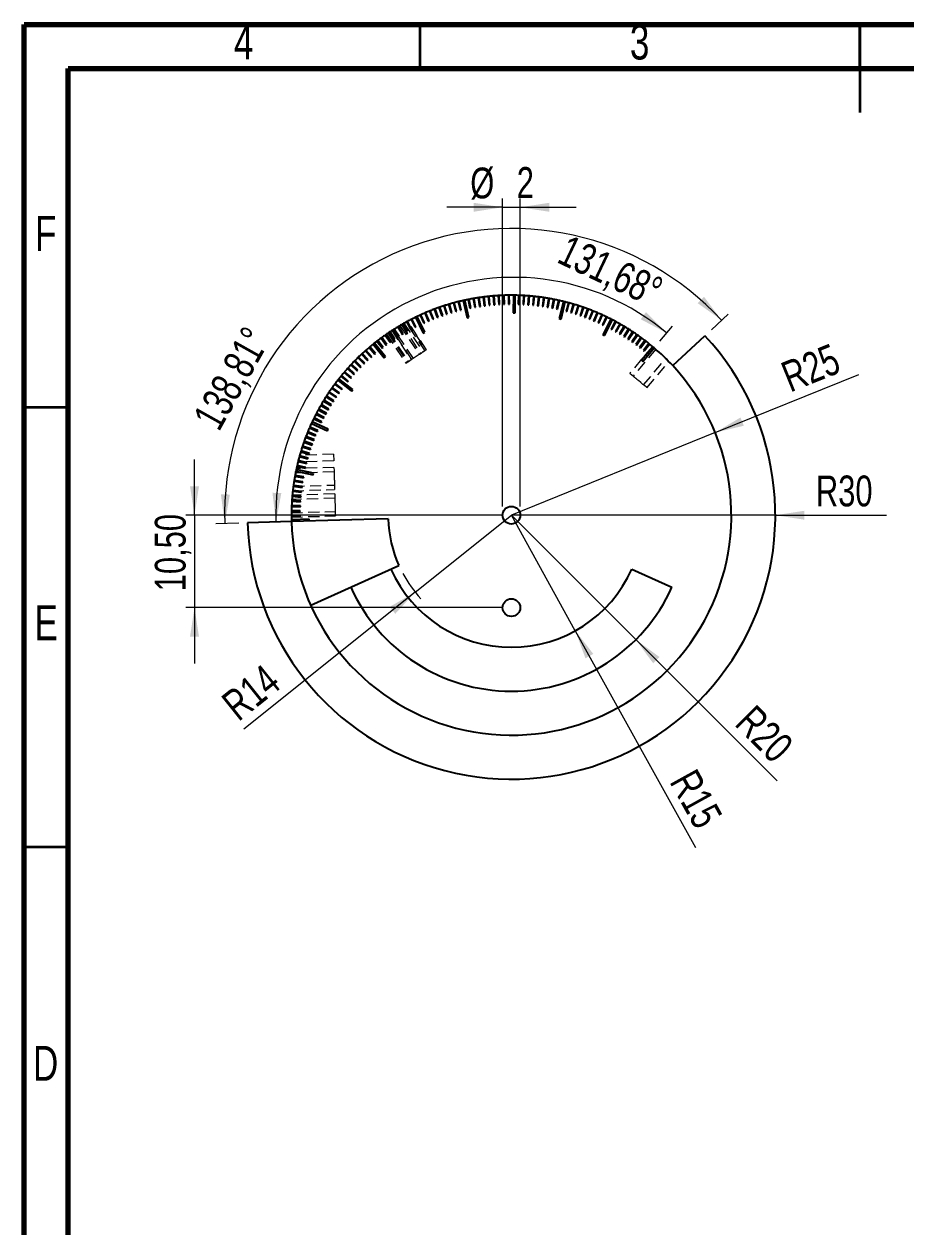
# Model space of a CAD drawing. Header units: millimetres. Extents: x 15 to 205, y 5 to 292.
# Drawn here: x 15 to 115.2, y 155.4 to 292.1 of the extents above; entities that cross this region are included whole.
import ezdxf

# ---------------------------------------------------------------- set-up
doc = ezdxf.new("R2010")
doc.units = ezdxf.units.MM
doc.linetypes.add('HIDDEN', pattern=[1.905, 1.27, -0.635])
doc.styles.add('SLDTEXTSTYLE0', font='TXT', dxfattribs={"width": 0.75})
doc.dimstyles.new('SLDDIMSTYLE1', dxfattribs={"dimtxt": 3.5, "dimasz": 3.302, "dimexe": 0, "dimexo": 0.0625, "dimgap": 0.875, "dimtad": 1, "dimrnd": 1e-09, "dimzin": 12, "dimdsep": 46, "dimtxsty": 'SLDTEXTSTYLE0', "dimsah": 1, "dimcen": 0.09, "dimadec": 0, "dimazin": 3, "dimtfac": 1, "dimtmove": 0, "dimatfit": 0, "dimfxl": 0, "dimfrac": 2, "dimtolj": 1, "dimtzin": 12, "dimarcsym": 0})
doc.dimstyles.new('SLDDIMSTYLE2', dxfattribs={"dimtxt": 3.5, "dimasz": 3.302, "dimexe": 0, "dimexo": 0.0625, "dimgap": 0.875, "dimtad": 1, "dimrnd": 1e-09, "dimzin": 12, "dimdsep": 46, "dimtxsty": 'SLDTEXTSTYLE0', "dimsah": 1, "dimcen": 0, "dimadec": 0, "dimazin": 3, "dimtfac": 1, "dimtofl": 0, "dimtmove": 0, "dimatfit": 3, "dimfxl": 0, "dimfrac": 2, "dimtolj": 1, "dimtzin": 12, "dimarcsym": 0})
doc.dimstyles.new('SLDDIMSTYLE3', dxfattribs={"dimtxt": 3.5, "dimasz": 3.302, "dimexe": 0, "dimexo": 0.0625, "dimgap": 0.875, "dimtad": 1, "dimdec": 4, "dimzin": 12, "dimdsep": 46, "dimtxsty": 'SLDTEXTSTYLE0', "dimsah": 1, "dimcen": 0.09, "dimazin": 3, "dimtfac": 1, "dimtofl": 0, "dimtmove": 0, "dimatfit": 3, "dimfxl": 0, "dimfrac": 2, "dimtolj": 1, "dimtzin": 12, "dimarcsym": 0})

# ---------------------------------------------------------------- blocks, each defined once
blk = doc.blocks.new('_D_3')
at = {"color": 7, "linetype": 'Continuous', "lineweight": 18}
for q in [(70.38, 236.24), (113, 236.24)]:
    blk.add_line((100.38, 236.24), q, dxfattribs=at)
blk.add_solid([(100.38, 236.24), (103.69, 235.73), (103.69, 236.75)], dxfattribs=at)
at = {"color": 7, "linetype": 'Continuous', "lineweight": 18, "insert": (104.99, 240.75), "char_height": 3.5, "attachment_point": 1, "style": 'SLDTEXTSTYLE0'}
blk.add_mtext('R30', dxfattribs=at)
blk = doc.blocks.new('_D_4')
at = {"color": 7, "linetype": 'Continuous', "lineweight": 18}
for q in [(109.86, 252.25), (70.38, 236.24)]:
    blk.add_line((93.55, 245.64), q, dxfattribs=at)
blk.add_solid([(93.55, 245.64), (96.8, 246.41), (96.42, 247.35)], dxfattribs=at)
at = {"color": 7, "linetype": 'Continuous', "lineweight": 18, "insert": (100.75, 253.41), "char_height": 3.5, "attachment_point": 1, "rotation": 22.07, "style": 'SLDTEXTSTYLE0'}
blk.add_mtext('R25', dxfattribs=at)
blk = doc.blocks.new('_D_5')
at = {"color": 7, "linetype": 'Continuous', "lineweight": 18}
for q in [(70.38, 236.24), (100.58, 206.05)]:
    blk.add_line((84.53, 222.1), q, dxfattribs=at)
blk.add_solid([(84.53, 222.1), (86.5, 219.41), (87.22, 220.12)], dxfattribs=at)
at = {"color": 7, "linetype": 'Continuous', "lineweight": 18, "insert": (98.1, 214.9), "char_height": 3.5, "attachment_point": 1, "rotation": 315, "style": 'SLDTEXTSTYLE0'}
blk.add_mtext('R20', dxfattribs=at)
blk = doc.blocks.new('_D_6')
at = {"color": 7, "linetype": 'Continuous', "lineweight": 18}
for q in [(70.38, 236.24), (91.29, 198.47)]:
    blk.add_line((77.65, 223.12), q, dxfattribs=at)
blk.add_solid([(77.65, 223.12), (78.8, 219.98), (79.69, 220.48)], dxfattribs=at)
at = {"color": 7, "linetype": 'Continuous', "lineweight": 18, "insert": (91.36, 207.66), "char_height": 3.5, "attachment_point": 1, "rotation": 298.9678, "style": 'SLDTEXTSTYLE0'}
blk.add_mtext('R15', dxfattribs=at)
blk = doc.blocks.new('_D_7')
at = {"color": 7, "linetype": 'Continuous', "lineweight": 18}
for q in [(70.38, 236.24), (39.99, 211.93)]:
    blk.add_line((59.45, 227.5), q, dxfattribs=at)
blk.add_arc((70.38, 236.24), 14, 208.2456, 222.7416, dxfattribs=at)
blk.add_solid([(59.45, 227.5), (56.56, 225.83), (57.19, 225.04)], dxfattribs=at)
at = {"color": 7, "linetype": 'Continuous', "lineweight": 18, "insert": (37.18, 215.45), "char_height": 3.5, "attachment_point": 1, "rotation": 38.656, "style": 'SLDTEXTSTYLE0'}
blk.add_mtext('R14', dxfattribs=at)
blk = doc.blocks.new('_D_8')
at = {"color": 7, "linetype": 'Continuous', "lineweight": 18}
for p, q in [((69.38, 237.24), (69.38, 272.24)), ((71.38, 237.24), (71.38, 272.24)), ((69.38, 271.24), (63.03, 271.24)), ((69.38, 271.24), (71.38, 271.24)), ((71.38, 271.24), (77.73, 271.24))]:
    blk.add_line(p, q, dxfattribs=at)
for points in [[(69.38, 271.24), (66.08, 271.75), (66.08, 270.73)], [(71.38, 271.24), (74.69, 270.73), (74.69, 271.75)]]:
    blk.add_solid(points, dxfattribs=at)
at = {"color": 7, "linetype": 'Continuous', "lineweight": 18, "char_height": 3.5, "attachment_point": 1, "style": 'SLDTEXTSTYLE0'}
for s, insert in [('%%c', (65.71, 275.75)), ('2', (70.99, 275.81))]:
    blk.add_mtext(s, dxfattribs=dict(at, insert=insert))
blk = doc.blocks.new('_D_9')
at = {"color": 7, "linetype": 'Continuous', "lineweight": 18}
for p, q in [((34.37, 236.24), (34.37, 242.59)), ((69.38, 236.24), (33.37, 236.24)), ((34.37, 236.24), (34.37, 225.74)), ((69.38, 225.74), (33.37, 225.74)), ((34.37, 225.74), (34.37, 219.39))]:
    blk.add_line(p, q, dxfattribs=at)
for points in [[(34.37, 236.24), (34.88, 239.54), (33.86, 239.54)], [(34.37, 225.74), (33.86, 222.44), (34.88, 222.44)]]:
    blk.add_solid(points, dxfattribs=at)
at = {"color": 7, "linetype": 'Continuous', "lineweight": 18, "insert": (29.86, 227.6), "char_height": 3.5, "attachment_point": 1, "rotation": 90, "style": 'SLDTEXTSTYLE0'}
blk.add_mtext('10,50', dxfattribs=at)
blk = doc.blocks.new('_D_10')
at = {"color": 7, "linetype": 'Continuous', "lineweight": 18}
for p, q in [((93.11, 257.32), (95.01, 259.08)), ((39.4, 235.35), (36.81, 235.28))]:
    blk.add_line(p, q, dxfattribs=at)
blk.add_arc((70.38, 236.24), 32.59, 42.8436, 181.6487, dxfattribs=at)
for points in [[(94.28, 258.4), (92.27, 261.07), (91.56, 260.34)], [(37.81, 235.3), (38.39, 238.59), (37.37, 238.62)]]:
    blk.add_solid(points, dxfattribs=at)
at = {"color": 7, "linetype": 'Continuous', "lineweight": 18, "insert": (34.09, 247.36), "char_height": 3.5, "attachment_point": 1, "rotation": 60.7333, "style": 'SLDTEXTSTYLE0'}
blk.add_mtext('138,81°', dxfattribs=at)
blk = doc.blocks.new('_D_11')
at = {"color": 7, "linetype": 'Continuous', "lineweight": 18}
blk.add_line((87.26, 256.02), (88.68, 257.71), dxfattribs=at)
blk.add_arc((70.65, 236.25), 27.03, 49.9687, 181.6487, dxfattribs=at)
for points in [[(88.04, 256.95), (85.69, 259.32), (85.09, 258.51)], [(43.63, 235.47), (44.24, 238.76), (43.23, 238.79)]]:
    blk.add_solid(points, dxfattribs=at)
at = {"color": 7, "linetype": 'Continuous', "lineweight": 18, "insert": (76.92, 268.2), "char_height": 3.5, "attachment_point": 1, "rotation": 334.5917, "style": 'SLDTEXTSTYLE0'}
blk.add_mtext('131,68°', dxfattribs=at)

msp = doc.modelspace()

# ---------------------------------------------------------------- linework, layer by layer
at = {"color": 7, "linetype": 'Continuous', "lineweight": 70}
for p, q in [((15, 5), (15, 292)), ((15, 292), (205, 292)), ((20, 10), (20, 287)), ((20, 287), (200, 287))]:
    msp.add_line(p, q, dxfattribs=at)
at = {"color": 7, "linetype": 'Continuous', "lineweight": 35}
for p, q in [((60, 287), (60, 292)), ((110, 292), (110, 282)), ((110, 287), (110, 292)), ((20, 248.5), (15, 248.5)), ((20, 198.5), (15, 198.5))]:
    msp.add_line(p, q, dxfattribs=at)
at = {"color": 7, "linetype": 'Continuous', "lineweight": 25}
for p, q in [((68.31849, 261.15644), (68.40112, 260.15986)), ((68.50078, 260.16812), (68.41816, 261.1645)), ((68.89158, 261.19733), (68.95129, 260.19911)), ((69.05111, 260.20508), (68.99141, 261.2031)), ((69.46546, 261.22504), (69.50222, 260.22572)), ((69.60215, 260.22939), (69.5654, 261.22852)), ((70.03983, 261.23956), (70.05361, 260.23965)), ((70.1536, 260.24103), (70.13982, 261.24074)), ((70.61438, 261.24087), (70.59597, 259.24096)), ((70.79596, 259.23912), (70.81436, 261.23823)), ((71.1888, 261.22898), (71.15662, 260.2295)), ((71.25657, 260.22628), (71.28875, 261.22557)), ((71.76281, 261.2039), (71.70766, 260.20542)), ((71.80751, 260.1999), (71.86264, 261.19818)), ((72.33608, 261.16563), (72.25801, 260.16868)), ((72.3577, 260.16087), (72.43576, 261.15762)), ((62.15246, 259.8478), (62.48173, 258.90357)), ((62.57615, 258.93649), (62.24695, 259.88054)), ((62.69711, 260.03074), (63.00459, 259.07919)), ((63.09975, 259.10993), (62.79232, 260.0613)), ((63.24581, 260.20111), (63.53135, 259.24274)), ((63.62719, 259.2713), (63.34171, 260.22947)), ((63.79829, 260.35883), (64.06173, 259.39415)), ((64.1582, 259.4205), (63.89481, 260.38498)), ((64.35425, 260.50381), (64.59545, 259.53333)), ((64.6925, 259.55746), (64.45134, 260.52773)), ((64.91339, 260.63598), (65.35106, 258.68445)), ((65.54621, 258.72822), (65.10872, 260.67896)), ((65.47542, 260.75526), (65.67178, 259.77472)), ((65.76983, 259.79436), (65.57351, 260.7747)), ((65.67178, 259.77472), (65.76983, 259.79436)), ((66.04005, 260.86159), (66.21382, 259.87681)), ((66.31229, 259.89418), (66.13856, 260.87877)), ((66.21382, 259.87681), (66.31229, 259.89418)), ((66.60697, 260.95492), (66.75806, 259.9664)), ((66.85691, 259.98151), (66.70585, 260.96983)), ((66.75806, 259.9664), (66.85691, 259.98151)), ((67.17588, 261.0352), (67.30421, 260.04347)), ((67.40339, 260.0563), (67.27508, 261.04784)), ((67.30421, 260.04347), (67.40339, 260.0563)), ((67.74649, 261.10238), (67.852, 260.10797)), ((67.95144, 260.11852), (67.84595, 261.11274)), ((67.852, 260.10797), (67.95144, 260.11852)), ((68.40112, 260.15986), (68.50078, 260.16812)), ((68.95129, 260.19911), (69.05111, 260.20508)), ((69.50222, 260.22572), (69.60215, 260.22939)), ((70.05361, 260.23965), (70.1536, 260.24103)), ((71.15662, 260.2295), (71.25657, 260.22628)), ((71.70766, 260.20542), (71.80751, 260.1999)), ((72.25801, 260.16868), (72.3577, 260.16087)), ((72.90832, 261.11419), (72.80736, 260.1193)), ((72.80736, 260.1193), (72.90685, 260.1092)), ((72.90685, 260.1092), (73.00779, 261.1039)), ((73.47923, 261.04962), (73.35543, 260.05731)), ((73.35543, 260.05731), (73.45466, 260.04493)), ((73.45466, 260.04493), (73.57844, 261.03704)), ((74.04851, 260.97194), (73.90194, 259.98274)), ((73.90194, 259.98274), (74.00086, 259.96809)), ((74.00086, 259.96809), (74.1474, 260.95709)), ((74.61585, 260.88121), (74.44658, 259.89564)), ((74.44658, 259.89564), (74.54514, 259.87871)), ((74.54514, 259.87871), (74.71437, 260.86408)), ((75.18095, 260.77746), (74.98908, 259.79604)), ((74.98908, 259.79604), (75.08723, 259.77685)), ((75.08723, 259.77685), (75.27905, 260.75808)), ((75.74352, 260.66075), (75.52915, 259.684)), ((75.62683, 259.66256), (75.84115, 260.63912)), ((76.30326, 260.53114), (75.82974, 258.588)), ((76.02406, 258.54065), (76.49739, 260.48301)), ((76.85988, 260.38871), (76.60085, 259.42284)), ((76.69744, 259.39693), (76.95641, 260.36261)), ((77.41307, 260.23352), (77.13192, 259.27385)), ((77.22789, 259.24574), (77.50898, 260.20521)), ((77.96255, 260.06566), (77.65942, 259.11271)), ((77.75472, 259.08239), (78.05779, 260.03515)), ((78.50803, 259.88521), (78.18308, 258.93948)), ((78.27766, 258.90699), (78.60254, 259.85253)), ((58.98577, 258.49219), (59.44171, 257.60218)), ((59.53072, 257.64777), (59.07487, 258.53761)), ((59.50011, 258.74826), (60.37084, 256.94775)), ((60.55089, 257.03482), (59.6805, 258.83461)), ((60.02019, 258.99244), (60.43475, 258.08242)), ((60.52575, 258.12387), (60.11127, 259.03371)), ((60.54574, 259.2246), (60.93928, 258.30529)), ((61.03121, 258.34465), (60.63775, 259.26377)), ((61.07649, 259.44463), (61.4488, 258.51652)), ((61.54161, 258.55375), (61.16938, 259.48167)), ((61.4488, 258.51652), (61.54161, 258.55375)), ((61.61216, 259.6524), (61.96304, 258.71598)), ((62.05668, 258.75107), (61.70587, 259.6873)), ((61.96304, 258.71598), (62.05668, 258.75107)), ((62.48173, 258.90357), (62.57615, 258.93649)), ((63.00459, 259.07919), (63.09975, 259.10993)), ((63.53135, 259.24274), (63.62719, 259.2713)), ((64.06173, 259.39415), (64.1582, 259.4205)), ((64.59545, 259.53333), (64.6925, 259.55746)), ((65.35106, 258.68445), (65.54621, 258.72822)), ((70.59597, 259.24096), (70.79596, 259.23912)), ((75.52915, 259.684), (75.62683, 259.66256)), ((75.82974, 258.588), (76.02406, 258.54065)), ((76.60085, 259.42284), (76.69744, 259.39693)), ((77.13192, 259.27385), (77.22789, 259.24574)), ((77.65942, 259.11271), (77.75472, 259.08239)), ((78.18308, 258.93948), (78.27766, 258.90699)), ((79.04922, 259.69228), (78.70262, 258.75427)), ((78.70262, 258.75427), (78.79642, 258.71961)), ((78.79642, 258.71961), (79.14295, 259.65743)), ((79.58583, 259.48697), (79.21777, 258.55716)), ((79.21777, 258.55716), (79.31075, 258.52036)), ((79.31075, 258.52036), (79.67874, 259.44997)), ((80.11758, 259.26937), (79.72825, 258.34827)), ((79.82036, 258.30934), (80.20962, 259.23025)), ((80.64419, 259.03961), (80.2338, 258.12771)), ((80.32499, 258.08667), (80.7353, 258.99839)), ((81.16539, 258.79781), (80.73414, 257.89558)), ((81.68088, 258.5441), (80.77716, 256.75993)), ((80.82437, 257.85245), (81.25552, 258.75451)), ((80.95557, 256.66956), (81.85894, 258.45302)), ((56.50974, 257.0385), (57.06472, 256.20663)), ((57.14791, 256.26213), (56.59304, 257.09383)), ((56.99132, 257.35185), (57.52704, 256.50745)), ((57.61148, 256.56102), (57.07587, 257.40525)), ((57.47997, 257.65405), (57.99614, 256.79756)), ((58.08179, 256.84918), (57.56572, 257.70549)), ((57.97544, 257.94494), (58.47179, 257.07682)), ((58.55861, 257.12646), (58.06235, 257.9944)), ((58.47179, 257.07682), (58.55861, 257.12646)), ((58.47746, 258.22437), (58.95373, 257.34507)), ((59.04166, 257.3927), (58.56549, 258.27182)), ((58.95373, 257.34507), (59.04166, 257.3927)), ((59.44171, 257.60218), (59.53072, 257.64777)), ((60.37084, 256.94775), (60.55089, 257.03482)), ((60.43475, 258.08242), (60.52575, 258.12387)), ((60.93928, 258.30529), (61.03121, 258.34465)), ((79.72825, 258.34827), (79.82036, 258.30934)), ((80.2338, 258.12771), (80.32499, 258.08667)), ((80.73414, 257.89558), (80.82437, 257.85245)), ((82.19042, 258.27861), (81.71817, 257.39714)), ((81.71817, 257.39714), (81.80632, 257.34992)), ((81.80632, 257.34992), (82.27847, 258.23121)), ((82.69371, 258.00148), (82.20133, 257.1311)), ((82.20133, 257.1311), (82.28837, 257.08186)), ((82.28837, 257.08186), (82.78065, 257.95207)), ((83.19051, 257.71286), (82.67826, 256.85402)), ((82.76414, 256.8028), (83.27629, 257.66146)), ((83.68054, 257.4129), (83.14869, 256.56606)), ((83.23337, 256.51287), (83.76511, 257.35954)), ((84.16354, 257.10175), (83.61237, 256.26736)), ((83.69581, 256.21224), (84.24687, 257.04647)), ((54.65919, 255.67699), (55.9172, 254.12218)), ((56.07268, 254.24799), (54.81517, 255.80217)), ((55.10997, 256.03323), (55.72094, 255.24157)), ((55.80011, 255.30267), (55.18926, 256.09416)), ((55.56882, 256.37901), (56.16144, 255.57353)), ((56.24198, 255.63279), (55.64948, 256.43811)), ((56.03549, 256.71416), (56.60944, 255.89527)), ((56.69133, 255.95266), (56.11749, 256.77139)), ((56.35848, 256.93681), (56.35849, 256.93679)), ((56.60944, 255.89527), (56.69133, 255.95266)), ((57.06472, 256.20663), (57.14791, 256.26213)), ((57.52704, 256.50745), (57.61148, 256.56102)), ((57.99614, 256.79756), (58.08179, 256.84918)), ((80.77716, 256.75993), (80.95557, 256.66956)), ((82.67826, 256.85402), (82.76414, 256.8028)), ((83.14869, 256.56606), (83.23337, 256.51287)), ((83.61237, 256.26736), (83.69581, 256.21224)), ((84.63927, 256.77959), (84.06907, 255.95808)), ((84.06907, 255.95808), (84.15122, 255.90106)), ((84.15122, 255.90106), (84.72131, 256.7224)), ((85.10747, 256.44658), (84.51855, 255.63839)), ((84.59936, 255.5795), (85.18817, 256.38752)), ((85.5679, 256.1029), (84.96055, 255.30846)), ((85.04, 255.24772), (85.64722, 256.042)), ((86.0203, 255.74873), (85.39486, 254.96845)), ((85.47289, 254.90591), (86.0982, 255.68603)), ((88.71459, 253.24193), (92.38065, 256.64193)), ((53.35762, 254.54746), (54.03868, 253.81524)), ((54.11191, 253.88335), (53.43097, 254.61543)), ((53.78278, 254.93391), (54.44684, 254.18623)), ((54.52161, 254.25264), (53.85768, 255.00017)), ((54.21672, 255.31049), (54.86342, 254.54774)), ((54.93969, 254.61241), (54.29312, 255.375)), ((54.86342, 254.54774), (54.93969, 254.61241)), ((55.72094, 255.24157), (55.80011, 255.30267)), ((56.16144, 255.57353), (56.24198, 255.63279)), ((84.51855, 255.63839), (84.59936, 255.5795)), ((84.96055, 255.30846), (85.04, 255.24772)), ((86.46445, 255.38425), (85.17803, 253.85286)), ((85.33117, 253.72422), (86.61707, 255.255)), ((85.39486, 254.96845), (85.47289, 254.90591)), ((52.56112, 252.31505), (51.81586, 252.98152)), ((52.13695, 253.33096), (52.86684, 252.6474)), ((52.9352, 252.72039), (52.20545, 253.40381)), ((52.53448, 253.74578), (53.24847, 253.04562)), ((53.31849, 253.11702), (52.60464, 253.81704)), ((52.94144, 254.15135), (53.63916, 253.43497)), ((53.71079, 253.50475), (53.01322, 254.22098)), ((53.24847, 253.04562), (53.31849, 253.11702)), ((53.63916, 253.43497), (53.71079, 253.50475)), ((54.03868, 253.81524), (54.11191, 253.88335)), ((54.44684, 254.18623), (54.52161, 254.25264)), ((55.9172, 254.12218), (56.07268, 254.24799)), ((85.17803, 253.85286), (85.33117, 253.72422)), ((87.92575, 254.05476), (87.92579, 254.0548)), ((50.64522, 251.58368), (52.22434, 250.35634)), ((52.34708, 250.51425), (50.76858, 251.7411)), ((51.00299, 252.03324), (51.77824, 251.40159)), ((51.84141, 251.47912), (51.06631, 252.11064)), ((51.371, 252.47446), (52.13153, 251.82516)), ((52.19646, 251.90122), (51.43608, 252.55039)), ((51.74905, 252.90711), (52.49446, 252.2405)), ((52.13153, 251.82516), (52.19646, 251.90122)), ((52.49446, 252.2405), (52.56112, 252.31505)), ((52.86684, 252.6474), (52.9352, 252.72039)), ((49.63518, 250.18735), (50.46514, 249.62953)), ((50.52092, 249.71253), (49.69113, 250.27023)), ((49.96113, 250.66049), (50.77806, 250.08375)), ((50.83573, 250.16544), (50.01897, 250.74207)), ((50.29787, 251.12602), (51.10133, 250.53065)), ((51.16086, 250.611), (50.35757, 251.20624)), ((51.10133, 250.53065), (51.16086, 250.611)), ((51.77824, 251.40159), (51.84141, 251.47912)), ((52.22434, 250.35634), (52.34708, 250.51425)), ((49.01632, 249.21922), (49.87104, 248.70013)), ((49.92295, 248.7856), (49.0684, 249.30459)), ((49.32019, 249.70684), (50.16275, 249.16825)), ((50.21661, 249.2525), (49.37422, 249.79099)), ((50.16275, 249.16825), (50.21661, 249.2525)), ((50.46514, 249.62953), (50.52092, 249.71253)), ((50.77806, 250.08375), (50.83573, 250.16544)), ((48.17305, 247.71629), (49.0615, 247.25732)), ((49.10739, 247.34616), (48.21912, 247.80504)), ((48.4426, 248.22368), (49.32027, 247.74441)), ((49.36819, 247.83218), (48.4907, 248.31136)), ((48.72374, 248.72475), (49.59016, 248.22544)), ((49.64009, 248.31208), (48.77384, 248.81129)), ((49.32027, 247.74441), (49.36819, 247.83218)), ((49.59016, 248.22544), (49.64009, 248.31208)), ((49.87104, 248.70013), (49.92295, 248.7856)), ((47.43532, 246.15883), (48.35328, 245.76216)), ((48.39294, 245.85395), (47.47517, 246.25055)), ((47.66927, 246.68359), (49.48647, 245.84826)), ((49.57001, 246.02998), (47.75353, 246.86498)), ((47.91523, 247.20283), (48.81399, 246.7644)), ((48.85783, 246.85427), (47.95925, 247.29262)), ((48.81399, 246.7644), (48.85783, 246.85427)), ((49.0615, 247.25732), (49.10739, 247.34616)), ((47.00389, 245.09388), (47.9391, 244.7398)), ((47.97451, 244.83332), (47.03948, 245.18733)), ((47.21348, 245.62883), (48.14032, 245.25336)), ((48.17786, 245.34604), (47.25122, 245.72144)), ((47.9391, 244.7398), (47.97451, 244.83332)), ((48.14032, 245.25336), (48.17786, 245.34604)), ((48.35328, 245.76216), (48.39294, 245.85395)), ((49.48647, 245.84826), (49.57001, 246.02998)), ((46.4496, 243.46211), (47.40699, 243.1733)), ((47.43587, 243.26904), (46.47867, 243.55779)), ((46.62184, 244.01023), (47.57234, 243.6995)), ((47.60342, 243.79455), (46.65311, 244.10522)), ((46.80664, 244.55425), (47.74974, 244.22176)), ((47.78299, 244.31607), (46.84008, 244.64849)), ((47.57234, 243.6995), (47.60342, 243.79455)), ((47.74974, 244.22176), (47.78299, 244.31607)), ((46.14312, 242.35471), (47.11277, 242.1102)), ((47.13722, 242.20716), (46.16777, 242.45162)), ((46.29, 242.91017), (47.25377, 242.64344)), ((47.28044, 242.73982), (46.31686, 243.00649)), ((47.11277, 242.1102), (47.13722, 242.20716)), ((47.25377, 242.64344), (47.28044, 242.73982)), ((47.40699, 243.1733), (47.43587, 243.26904)), ((45.77959, 240.67014), (46.76378, 240.49301)), ((46.78149, 240.59143), (45.7975, 240.76853)), ((45.84865, 241.03801), (45.84861, 241.03801)), ((45.88785, 241.2344), (47.84757, 240.835)), ((47.88751, 241.03097), (45.92857, 241.43021)), ((46.00905, 241.79602), (46.98406, 241.57386)), ((47.00628, 241.67136), (46.03146, 241.89348)), ((46.98406, 241.57386), (47.00628, 241.67136)), ((47.84757, 240.835), (47.88751, 241.03097)), ((45.60211, 239.53491), (46.59339, 239.40319)), ((46.60657, 239.50232), (45.61548, 239.63401)), ((45.68433, 240.10354), (46.67232, 239.94908)), ((46.68777, 240.04788), (45.69997, 240.20231)), ((46.59339, 239.40319), (46.60657, 239.50232)), ((46.67232, 239.94908), (46.68777, 240.04788)), ((46.76378, 240.49301), (46.78149, 240.59143)), ((46.43844, 237.85646), (45.44064, 237.91956)), ((45.44797, 238.02524), (45.44764, 238.02523)), ((45.47697, 238.39272), (46.47327, 238.30669)), ((46.48187, 238.40632), (45.48578, 238.49233)), ((45.53298, 238.96453), (46.52703, 238.85563)), ((46.53792, 238.95503), (45.54407, 239.06392)), ((46.47327, 238.30669), (46.48187, 238.40632)), ((46.52703, 238.85563), (46.53792, 238.95503)), ((45.38798, 236.67167), (46.38783, 236.65448)), ((46.38955, 236.75447), (45.3899, 236.77165)), ((45.40445, 237.24599), (46.40365, 237.20582)), ((46.40766, 237.30574), (45.40867, 237.3459)), ((45.43412, 237.81977), (46.43213, 237.75666)), ((46.38783, 236.65448), (46.38955, 236.75447)), ((46.40365, 237.20582), (46.40766, 237.30574)), ((46.43213, 237.75666), (46.43844, 237.85646)), ((45.39463, 235.52267), (40.3967, 235.37882)), ((46.38411, 236.20292), (45.38432, 236.19713)), ((45.3847, 236.09713), (46.38469, 236.10292)), ((47.38805, 235.78013), (45.38968, 235.72261)), ((56.39008, 235.83914), (45.39463, 235.52267)), ((46.38469, 236.10292), (46.38411, 236.20292)), ((47.39381, 235.58021), (47.38805, 235.78013)), ((47.57413, 226.00978), (57.6106, 230.51193)), ((84.07037, 230.10264), (88.63241, 228.05621))]:
    msp.add_line(p, q, dxfattribs=at)
at = {"color": 7, "linetype": 'HIDDEN', "lineweight": 18}
for p, q in [((56.7851, 257.21959), (59.00393, 253.89378)), ((59.07728, 253.94272), (56.85918, 257.26743)), ((59.24365, 254.05371), (57.02785, 257.37498)), ((57.71163, 257.79156), (59.90914, 254.4977)), ((57.88469, 257.89253), (60.07552, 254.6087)), ((58.16463, 258.05203), (60.34287, 254.78706)), ((60.57463, 254.94168), (58.4093, 258.18731)), ((58.50799, 258.24088), (60.66766, 255.00375)), ((60.74101, 255.05268), (58.586, 258.28282)), ((56.19332, 256.82399), (58.41179, 253.49873)), ((56.35849, 256.93679), (58.57816, 253.60973)), ((56.45915, 257.00466), (58.67915, 253.6771)), ((59.90914, 254.4977), (59.00393, 253.89378)), ((86.40772, 255.43184), (83.83492, 252.36911)), ((86.78822, 255.10744), (84.21777, 252.0475)), ((59.00393, 253.89378), (58.67915, 253.6771)), ((85.40313, 251.05176), (87.92575, 254.05476)), ((85.78598, 250.73016), (88.2802, 253.69936)), ((50.19916, 242.41375), (46.12854, 242.29659)), ((50.17758, 243.16344), (46.3299, 243.05269)), ((50.17758, 243.16344), (50.19916, 242.41375)), ((50.23512, 241.16427), (45.84865, 241.03801)), ((50.22074, 241.66406), (45.95123, 241.54117)), ((45.60151, 239.53028), (50.27828, 239.66489)), ((45.60151, 239.53042), (45.60214, 239.53517)), ((45.6838, 240.09999), (45.69028, 240.14116)), ((45.69796, 240.18965), (45.71318, 240.2838)), ((50.32144, 238.16551), (45.44797, 238.02524)), ((50.30705, 238.6653), (45.48792, 238.5266)), ((45.54306, 239.02839), (50.29267, 239.1651)), ((45.38602, 236.52283), (50.36459, 236.66613)), ((45.38938, 236.74495), (45.38994, 236.77313)), ((45.40431, 237.24128), (45.40559, 237.27371)), ((45.40559, 237.27371), (45.40871, 237.3459)), ((45.38567, 236.02262), (50.37898, 236.16634))]:
    msp.add_line(p, q, dxfattribs=at)
at = {"color": 7, "linetype": 'HIDDEN', "lineweight": 18, "flags": 128}
for points in [[(60.74101, 255.05268), (60.71592, 255.03595), (60.6437, 254.98776), (60.53304, 254.91393), (60.3973, 254.82338), (60.25285, 254.727), (60.11711, 254.63645), (60.00645, 254.56262), (59.93423, 254.51443), (59.90914, 254.4977)], [(58.67915, 253.6771), (58.61976, 253.63748), (58.5091, 253.56365), (58.43688, 253.51547), (58.41179, 253.49873)], [(85.78598, 250.73016), (85.72263, 250.78338), (85.53229, 250.94327), (85.33564, 251.10846), (85.08873, 251.31587), (84.81045, 251.54963)], [(50.22074, 241.66406), (50.22302, 241.58473), (50.22994, 241.34452), (50.23714, 241.09425), (50.2463, 240.77616), (50.2567, 240.41458)], [(50.30705, 238.6653), (50.30934, 238.58597), (50.31625, 238.34576), (50.32345, 238.09549), (50.33261, 237.7774), (50.34301, 237.41582)]]:
    msp.add_lwpolyline(points, dxfattribs=at)
at = {"color": 7, "linetype": 'Continuous', "lineweight": 25}
for centre in [(70.38428, 236.24193), (70.38428, 225.74193)]:
    msp.add_circle(centre, 1, dxfattribs=at)
for radius, start, end in [(25, 94.7398594, 95.8274757), (25, 94.5106757, 94.7398594), (25, 93.4230594, 94.5106757), (25, 93.1938757, 93.4230594), (25, 92.1062594, 93.1938757), (25, 91.8770757, 92.1062594), (25, 90.7894594, 91.8770757), (25, 90.5602757, 90.7894594), (25, 89.4726594, 90.5602757), (25, 89.0142883, 89.4726594), (25, 88.1558594, 89.0142883), (25, 87.9266757, 88.1558594), (25, 86.8390594, 87.9266757), (25, 86.6098757, 86.8390594), (25, 85.5222594, 86.6098757), (25, 85.2930757, 85.5222594), (25, 84.2054594, 85.2930757), (25, 109.2246594, 110.3122757), (25, 108.9954757, 109.2246594), (25, 107.9078594, 108.9954757), (25, 107.6786757, 107.9078594), (25, 106.5910594, 107.6786757), (25, 106.3618757, 106.5910594), (25, 105.2742594, 106.3618757), (25, 105.0450757, 105.2742594), (25, 103.9574594, 105.0450757), (25, 103.7282757, 103.9574594), (25, 102.6406594, 103.7282757), (25, 102.1822883, 102.6406594), (25, 101.3238594, 102.1822883), (25, 101.0946757, 101.3238594), (25, 100.0070594, 101.0946757), (25, 99.7778757, 100.0070594), (25, 98.6902594, 99.7778757), (25, 98.4610757, 98.6902594), (25, 97.3734594, 98.4610757), (25, 97.1442757, 97.3734594), (25, 96.0566594, 97.1442757), (25, 95.8274757, 96.0566594), (25, 83.9762757, 84.2054594), (25, 82.8886594, 83.9762757), (25, 82.6594757, 82.8886594), (25, 81.5718594, 82.6594757), (25, 81.3426757, 81.5718594), (25, 80.2550594, 81.3426757), (25, 80.0258757, 80.2550594), (25, 78.9382594, 80.0258757), (25, 78.7090757, 78.9382594), (25, 77.6214594, 78.7090757), (25, 77.3922757, 77.6214594), (25, 76.3046594, 77.3922757), (25, 75.8462883, 76.3046594), (25, 74.9878594, 75.8462883), (25, 74.7586757, 74.9878594), (25, 73.6710594, 74.7586757), (25, 73.4418757, 73.6710594), (25, 72.3542594, 73.4418757), (25, 72.1250757, 72.3542594), (25, 71.0374594, 72.1250757), (25, 70.8082757, 71.0374594), (25, 69.7206594, 70.8082757), (25, 117.1254594, 118.2130757), (25, 116.8962757, 117.1254594), (25, 115.8086594, 116.8962757), (25, 115.3502883, 115.8086594), (25, 114.4918594, 115.3502883), (25, 114.2626757, 114.4918594), (25, 113.1750594, 114.2626757), (25, 112.9458757, 113.1750594), (25, 111.8582594, 112.9458757), (25, 111.6290757, 111.8582594), (25, 110.5414594, 111.6290757), (25, 110.3122757, 110.5414594), (25, 69.4914757, 69.7206594), (25, 68.4038594, 69.4914757), (25, 68.1746757, 68.4038594), (25, 67.0870594, 68.1746757), (25, 66.8578757, 67.0870594), (25, 65.7702594, 66.8578757), (25, 65.5410757, 65.7702594), (25, 64.4534594, 65.5410757), (25, 64.2242757, 64.4534594), (25, 63.1366594, 64.2242757), (25, 62.6782883, 63.1366594), (25, 61.8198594, 62.6782883), (25, 123.7094594, 124.7970757), (25, 123.4802757, 123.7094594), (25, 122.3926594, 123.4802757), (25, 122.1634757, 122.3926594), (25, 121.0758594, 122.1634757), (25, 120.8466757, 121.0758594), (25, 119.7590594, 120.8466757), (25, 119.5298757, 119.7590594), (25, 118.4422594, 119.5298757), (25, 118.2130757, 118.4422594), (25, 61.5906757, 61.8198594), (25, 60.5030594, 61.5906757), (25, 60.2738757, 60.5030594), (25, 59.1862594, 60.2738757), (25, 58.9570757, 59.1862594), (25, 57.8694594, 58.9570757), (25, 57.6402757, 57.8694594), (25, 56.5526594, 57.6402757), (25, 56.3234757, 56.5526594), (25, 55.2358594, 56.3234757), (30, 181.6486594, 42.843643), (25, 128.9766594, 130.0642757), (25, 128.5182883, 128.9766594), (25, 127.6598594, 128.5182883), (25, 127.4306757, 127.6598594), (25, 126.3430594, 127.4306757), (25, 126.1138757, 126.3430594), (25, 125.0262594, 126.1138757), (25, 124.7970757, 125.0262594), (25, 55.0066757, 55.2358594), (25, 53.9190594, 55.0066757), (25, 53.6898757, 53.9190594), (25, 52.6022594, 53.6898757), (25, 52.3730757, 52.6022594), (25, 51.2854594, 52.3730757), (25, 51.0562757, 51.2854594), (25, 49.9686594, 51.0562757), (25, 132.9270594, 134.0146757), (25, 132.6978757, 132.9270594), (25, 131.6102594, 132.6978757), (25, 131.3810757, 131.6102594), (25, 130.2934594, 131.3810757), (25, 130.0642757, 130.2934594), (25, 49.5102883, 49.9686594), (25, 42.843643, 49.5102883), (25, 181.6486594, 42.843643), (25, 137.9650757, 138.1942594), (25, 136.8774594, 137.9650757), (25, 136.6482757, 136.8774594), (25, 135.5606594, 136.6482757), (25, 135.3314757, 135.5606594), (25, 134.2438594, 135.3314757), (25, 134.0146757, 134.2438594), (25, 142.1446594, 143.2322757), (25, 141.6862883, 142.1446594), (25, 140.8278594, 141.6862883), (25, 140.5986757, 140.8278594), (25, 139.5110594, 140.5986757), (25, 139.2818757, 139.5110594), (25, 138.1942594, 139.2818757), (25, 146.0950594, 147.1826757), (25, 145.8658757, 146.0950594), (25, 144.7782594, 145.8658757), (25, 144.5490757, 144.7782594), (25, 143.4614594, 144.5490757), (25, 143.2322757, 143.4614594), (25, 148.7286594, 149.8162757), (25, 148.4994757, 148.7286594), (25, 147.4118594, 148.4994757), (25, 147.1826757, 147.4118594), (25, 152.6790594, 153.7666757), (25, 152.4498757, 152.6790594), (25, 151.3622594, 152.4498757), (25, 151.1330757, 151.3622594), (25, 150.0454594, 151.1330757), (25, 149.8162757, 150.0454594), (25, 156.6294594, 157.7170757), (25, 156.4002757, 156.6294594), (25, 155.3126594, 156.4002757), (25, 154.8542883, 155.3126594), (25, 153.9958594, 154.8542883), (25, 153.7666757, 153.9958594), (25, 159.2630594, 160.3506757), (25, 159.0338757, 159.2630594), (25, 157.9462594, 159.0338757), (25, 157.7170757, 157.9462594), (25, 163.2134594, 164.3010757), (25, 162.9842757, 163.2134594), (25, 161.8966594, 162.9842757), (25, 161.6674757, 161.8966594), (25, 160.5798594, 161.6674757), (25, 160.3506757, 160.5798594), (25, 165.8470594, 166.9346757), (25, 165.6178757, 165.8470594), (25, 164.5302594, 165.6178757), (25, 164.3010757, 164.5302594), (25, 169.7974594, 170.8850757), (25, 169.5682757, 169.7974594), (25, 168.4806594, 169.5682757), (25, 168.0222883, 168.4806594), (25, 167.1638594, 168.0222883), (25, 166.9346757, 167.1638594), (25, 172.4310594, 173.5186757), (25, 172.2018757, 172.4310594), (25, 171.1142594, 172.2018757), (25, 170.8850757, 171.1142594), (25, 176.1522757, 176.3814594), (25, 175.0646594, 176.1522757), (25, 174.8354757, 175.0646594), (25, 173.7478594, 174.8354757), (25, 173.5186757, 173.7478594), (25, 179.0150594, 180.1026757), (25, 178.7858757, 179.0150594), (25, 177.6982594, 178.7858757), (25, 177.4690757, 177.6982594), (25, 176.3814594, 177.4690757), (25, 180.1026757, 180.3318594), (25, 180.3318594, 181.1902883), (25, 181.1902883, 181.6486594), (14, 181.6486594, 204.16), (15, 204.16, 335.84), (20, 204.16, 335.84)]:
    msp.add_arc((70.38428, 236.24193), radius, start, end, dxfattribs=at)
at = {"color": 7, "linetype": 'HIDDEN', "lineweight": 18}
for points, knots in [([(56.54056, 257.05897), (56.52623, 257.04945), (56.48456, 257.02176), (56.42689, 256.983), (56.37934, 256.95092), (56.35707, 256.93583), (56.36066, 256.93826), (56.36152, 256.93884)], [0, 0, 0, 0, 0.13661273, 0.39732091, 0.65804178, 0.918769321, 1, 1, 1, 1]), ([(56.85918, 257.26743), (56.85639, 257.26564), (56.85081, 257.26205), (56.80734, 257.23403), (56.74347, 257.1926), (56.6692, 257.1441), (56.61846, 257.11058), (56.59596, 257.09572)], [0, 0, 0, 0, 0.208464094, 0.416928387, 0.625409619, 0.833909927, 1, 1, 1, 1]), ([(57.99419, 257.95561), (57.98231, 257.94884), (57.94565, 257.92794), (57.90713, 257.90574), (57.88303, 257.89184), (57.88682, 257.89403), (57.88772, 257.89455)], [0, 0, 0, 0, 0.17195229, 0.53064533, 0.888520366, 1, 1, 1, 1]), ([(58.4093, 258.18731), (58.40639, 258.18572), (58.40057, 258.18255), (58.3553, 258.15779), (58.28861, 258.12108), (58.2056, 258.075), (58.12051, 258.02734), (58.06996, 257.99868), (58.04727, 257.98582)], [0, 0, 0, 0, 0.171333404, 0.342654863, 0.514303794, 0.68657404, 0.859310576, 1, 1, 1, 1]), ([(87.36474, 254.59034), (87.39034, 254.56659), (87.46731, 254.49518), (87.59083, 254.3788), (87.70325, 254.27134), (87.78422, 254.19311), (87.84089, 254.13797), (87.88724, 254.09264), (87.91962, 254.06081), (87.92342, 254.05706), (87.92528, 254.05522)], [0, 0, 0, 0, 0.074900453, 0.225232728, 0.379869517, 0.490795234, 0.601622663, 0.712386414, 0.859289473, 1, 1, 1, 1]), ([(84.81045, 251.54963), (84.66865, 251.66875), (84.38505, 251.90698), (83.96149, 252.26279), (83.83492, 252.36911), (83.83492, 252.36911)], [0, 0, 0, 0, 0.392699082, 0.785398163, 1.570796249, 1.570796249, 1.570796249, 1.570796249]), ([(45.71318, 240.2838), (45.7187, 240.31725), (45.73535, 240.41805), (45.76278, 240.57704), (45.78079, 240.6765), (45.78948, 240.72447)], [0, 0, 0, 0, 0.204512855, 0.616345696, 1, 1, 1, 1]), ([(45.79495, 240.75454), (45.80029, 240.78348), (45.81186, 240.84624), (45.82557, 240.91851), (45.83797, 240.9832), (45.84686, 241.0289), (45.84803, 241.03488), (45.84862, 241.03786)], [0, 0, 0, 0, 0.1548769, 0.335793795, 0.516603404, 0.759528805, 1, 1, 1, 1]), ([(50.2567, 240.41458), (50.26201, 240.23009), (50.27263, 239.86113), (50.28813, 239.32264), (50.29267, 239.1651), (50.29267, 239.1651)], [0, 0, 0, 0, 0.392699082, 0.785398163, 1.570796189, 1.570796189, 1.570796189, 1.570796189]), ([(45.44019, 237.91271), (45.44125, 237.92841), (45.4437, 237.96488), (45.44647, 238.00426), (45.44816, 238.02797), (45.4478, 238.02291), (45.44773, 238.0219)], [0, 0, 0, 0, 0.213182812, 0.495140417, 0.899054063, 1, 1, 1, 1]), ([(45.38591, 236.52669), (45.38589, 236.52562), (45.38584, 236.52136), (45.38617, 236.54922), (45.3868, 236.60059), (45.38774, 236.65625), (45.38814, 236.68018)], [0, 0, 0, 0, 0.113325048, 0.45045588, 0.763677019, 1, 1, 1, 1]), ([(50.34301, 237.41582), (50.34832, 237.23134), (50.35894, 236.86237), (50.37444, 236.32389), (50.37898, 236.16634), (50.37898, 236.16634)], [0, 0, 0, 0, 0.392699082, 0.785398163, 1.570796189, 1.570796189, 1.570796189, 1.570796189])]:
    msp.add_open_spline(points, degree=3, knots=knots, dxfattribs=at)

# ---------------------------------------------------------------- texts
at = {"color": 7, "linetype": 'Continuous', "lineweight": 0, "char_height": 3.96875, "attachment_point": 2, "style": 'SLDTEXTSTYLE0'}
for s, insert in [('4', (39.96004, 292.00415)), ('3', (84.96004, 292.00415)), ('F', (17.45774, 270.25415)), ('E', (17.50781, 226.00415)), ('D', (17.45269, 175.93363))]:
    msp.add_mtext(s, dxfattribs=dict(at, insert=insert))

# ---------------------------------------------------------------- dimensions: what is measured, and where the dimension line sits
at = {"color": 7, "linetype": 'Continuous', "lineweight": 18}
dim = msp.add_linear_dim(base=(71.38428, 271.24193), p1=(69.38428, 236.24193), p2=(71.38428, 236.24193), text='%%c<>', dimstyle='SLDDIMSTYLE1', dxfattribs=at)
dim.commit()
dim.dimension.update_dxf_attribs({"geometry": '_D_8', "text_midpoint": (69.63961, 271.24193), "dimtype": 160})
for base, line1, line2, picture, middle in [((58.046066, 266.406336), ((40.396703, 235.378815), (56.39008, 235.839144)), ((88.714587, 253.241932), (92.380648, 256.641932)), '_D_10', (41.95409, 252.174507)), ((58.88231, 260.58694), ((56.39008, 235.83914), (40.3967, 235.37882)), ((86.61707, 255.255), (85.33117, 253.72422)), '_D_11', (82.25127, 260.66858))]:
    dim = msp.add_angular_dim_2l(base=base, line1=line1, line2=line2, dimstyle='SLDDIMSTYLE3', dxfattribs=at)
    dim.commit()
    dim.dimension.update_dxf_attribs({"geometry": picture, "text_midpoint": middle, "dimtype": 162})
for mpoint, picture, middle in [((93.55243, 245.63539), '_D_4', (106.24235, 250.7805)), ((100.38428, 236.24193), '_D_3', (109.09441, 236.24194)), ((59.45154, 227.49693), '_D_7', (43.03052, 214.36192)), ((84.52642, 222.0998), '_D_5', (97.81682, 208.80942)), ((77.64906, 223.11856), '_D_6', (89.40168, 201.8882))]:
    dim = msp.add_radius_dim(center=(70.38428, 236.24193), mpoint=mpoint, dimstyle='SLDDIMSTYLE2', dxfattribs=at)
    dim.commit()
    dim.dimension.update_dxf_attribs({"geometry": picture, "text_midpoint": middle, "dimtype": 164})
dim = msp.add_linear_dim(base=(34.36796, 225.74193), p1=(70.38428, 236.24193), p2=(70.38428, 225.74193), angle=90, dimstyle='SLDDIMSTYLE1', dxfattribs=at)
dim.commit()
dim.dimension.update_dxf_attribs({"geometry": '_D_9', "text_midpoint": (34.36796, 233.4219), "dimtype": 160})

doc.saveas('drawing.dxf')
